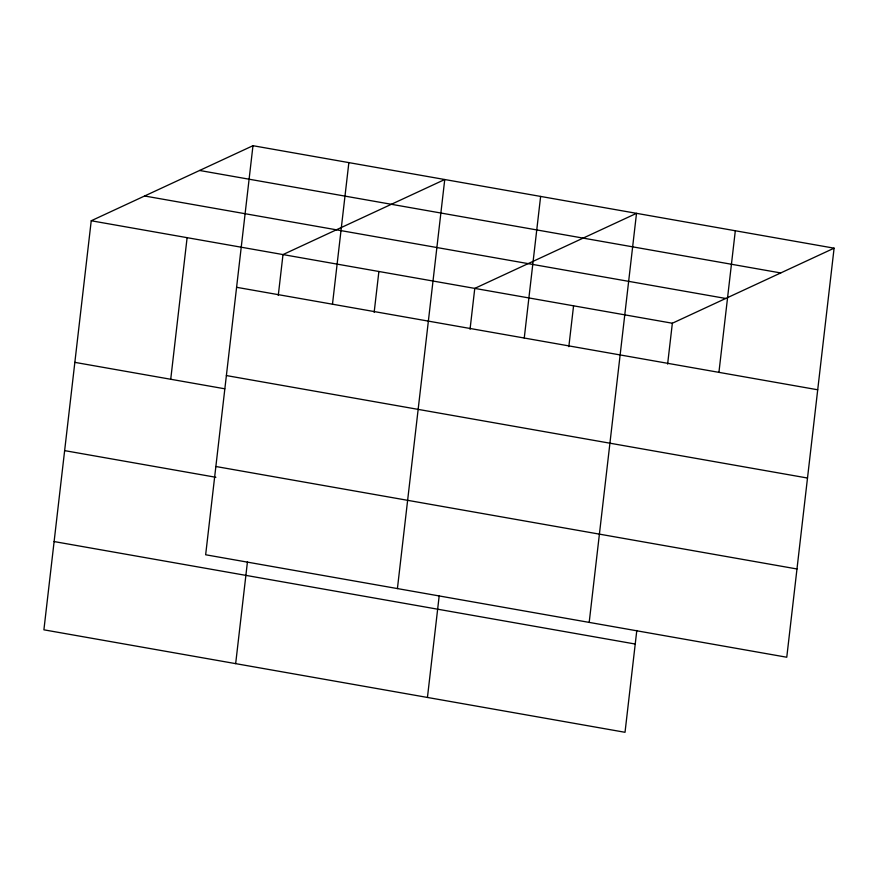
<?xml version="1.0" encoding="UTF-8"?>
<svg xmlns="http://www.w3.org/2000/svg" width="878" height="878" viewBox="0 0 878 878"><rect width="100%" height="100%" fill="white"/><g stroke="black" fill="none" stroke-linecap="round" stroke-linejoin="round"><path stroke-width="1.32" d="M252.974 145.704L205.65 554.764L786.765 657.238L834.1 248.178L252.974 145.704L91.235 220.762L43.9 629.822L625.026 732.296L636.802 630.459M170.727 379.263L187.113 237.664M235.666 663.636L247.453 561.799M278.271 295.425L283.001 254.576L444.751 179.518L397.416 588.578M332.477 304.216L348.862 162.606M374.16 312.327L378.89 271.489M427.443 697.45L439.219 595.624M470.048 329.239L474.768 288.39L636.517 213.343L589.193 622.403M524.254 338.03L540.629 196.431M568.834 346.656L573.564 305.818M667.62 364.085L672.35 323.236L834.1 248.178M718.928 372.36L735.314 230.76M199.602 170.475L780.718 272.948M144.607 195.992L725.733 298.465M91.235 220.762L672.35 323.236M236.599 287.304L817.714 389.777M226.381 375.564L807.508 478.038M74.849 362.362L224.746 388.789M215.856 466.503L796.983 568.977M64.632 450.623L215.889 477.292M54.118 541.561L635.233 644.035"/></g></svg>
